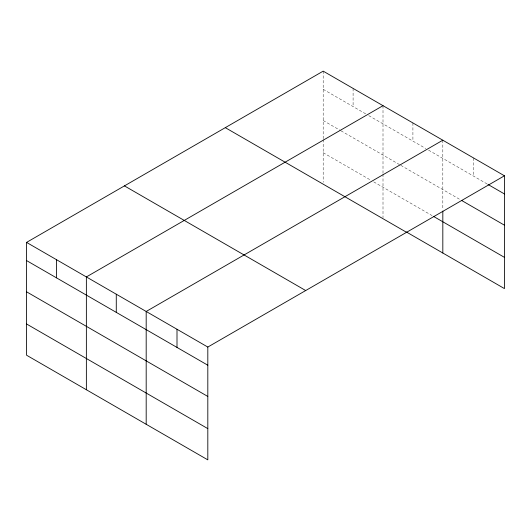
<?xml version="1.0" encoding="UTF-8"?>
<svg xmlns="http://www.w3.org/2000/svg" width="531" height="531" viewBox="0 0 531 531"><rect width="100%" height="100%" fill="white"/><g stroke="black" fill="none" stroke-linecap="round" stroke-linejoin="round"><path stroke-width="0.4" stroke-dasharray="2.65 1.99" d="M323.187 138.684L323.187 71.141M323.187 89.308L365.912 113.973M368.76 115.619L425.729 148.507M428.577 150.154L487.252 184.025M323.187 120.537L340.278 130.4M340.988 130.812L400.095 164.935M400.805 165.347L460.735 199.948M323.187 152.716L370.897 180.261M373.744 181.901L432.141 215.619M473.632 158.006L473.632 176.166M442.821 140.211L442.821 209.406M412.912 122.946L412.912 141.107M383.004 105.676L383.004 173.219M383.004 174.049L383.004 217.657M353.095 88.411L353.095 106.572M323.187 139.514L323.187 182.299"/><path stroke-width="0.8" d="M504.45 175.794L323.187 71.141L26.55 242.401L26.55 355.206L207.813 459.859L207.813 347.055L504.45 175.794L504.45 288.599L406.5 232.047M383.004 105.676L86.367 276.936L86.367 389.741M442.821 140.211L146.184 311.471L146.184 424.276M487.969 184.443L504.45 193.954M461.452 200.366L504.45 225.19M433.562 216.436L504.45 257.362M225.297 127.659L406.56 232.312M124.44 185.89L305.703 290.543M26.55 242.401L207.813 347.055M26.55 260.568L207.813 365.215M26.55 291.798L207.813 396.451M26.55 323.976L207.813 428.623M442.821 211.059L442.821 253.015M177.002 329.266L177.002 347.427M116.276 294.207L116.276 312.367M56.459 259.672L56.459 277.832"/></g></svg>
